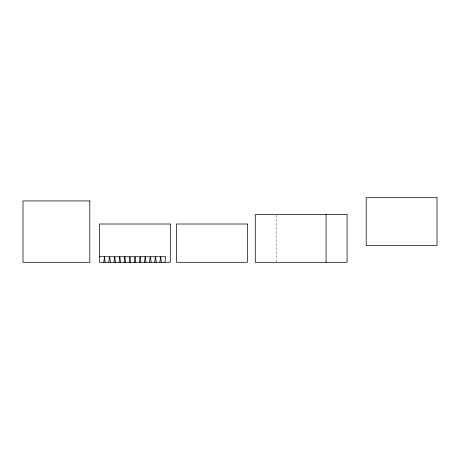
<?xml version="1.0" encoding="UTF-8"?>
<svg xmlns="http://www.w3.org/2000/svg" width="460" height="460" viewBox="0 0 460 460"><rect width="100%" height="100%" fill="white"/><g stroke="black" fill="none" stroke-linecap="round" stroke-linejoin="round"><path stroke-width="0.34" stroke-dasharray="2.3 1.72" d="M276.276 215.274L276.276 261.579"/><path stroke-width="0.69" d="M103.799 262.292L104.483 256.726L105.19 262.292M108.796 262.292L109.48 256.726L99.509 256.726M113.971 262.292L114.655 256.726L109.681 256.726L110.365 262.292M119.054 262.292L119.738 256.726L114.764 256.726L115.454 262.292M124.131 262.292L124.815 256.726M129.174 262.292L129.858 256.726L119.847 256.726L120.531 262.292M134.291 262.292L134.975 256.726L130.002 256.726L130.686 262.292M139.391 262.292L140.076 256.726L135.102 256.726L135.792 262.292M144.469 262.292L145.153 256.726M149.523 262.292L150.213 256.726L140.185 256.726L140.869 262.292M154.75 262.292L155.434 256.726L150.46 256.726L151.15 262.292M159.856 262.292L160.54 256.726L155.566 256.726L156.25 262.292M164.939 262.292L165.629 256.726L160.655 256.726L161.339 262.292M145.239 256.726L145.923 262.292M124.884 256.726L125.574 262.292M326.082 214.561L326.082 262.292M437 197.708L366.2 197.708L366.2 245.439L437 245.439L437 197.708M89.821 200.939L23 200.939L23 262.292L89.821 262.292L89.821 200.939M347.076 214.561L255.283 214.561L255.283 262.292L347.076 262.292L347.076 214.561M170.309 224.008L99.509 224.008L99.509 262.292L170.309 262.292L170.309 224.008M247.33 224.008L176.531 224.008L176.531 262.292L247.33 262.292L247.33 224.008"/></g></svg>
